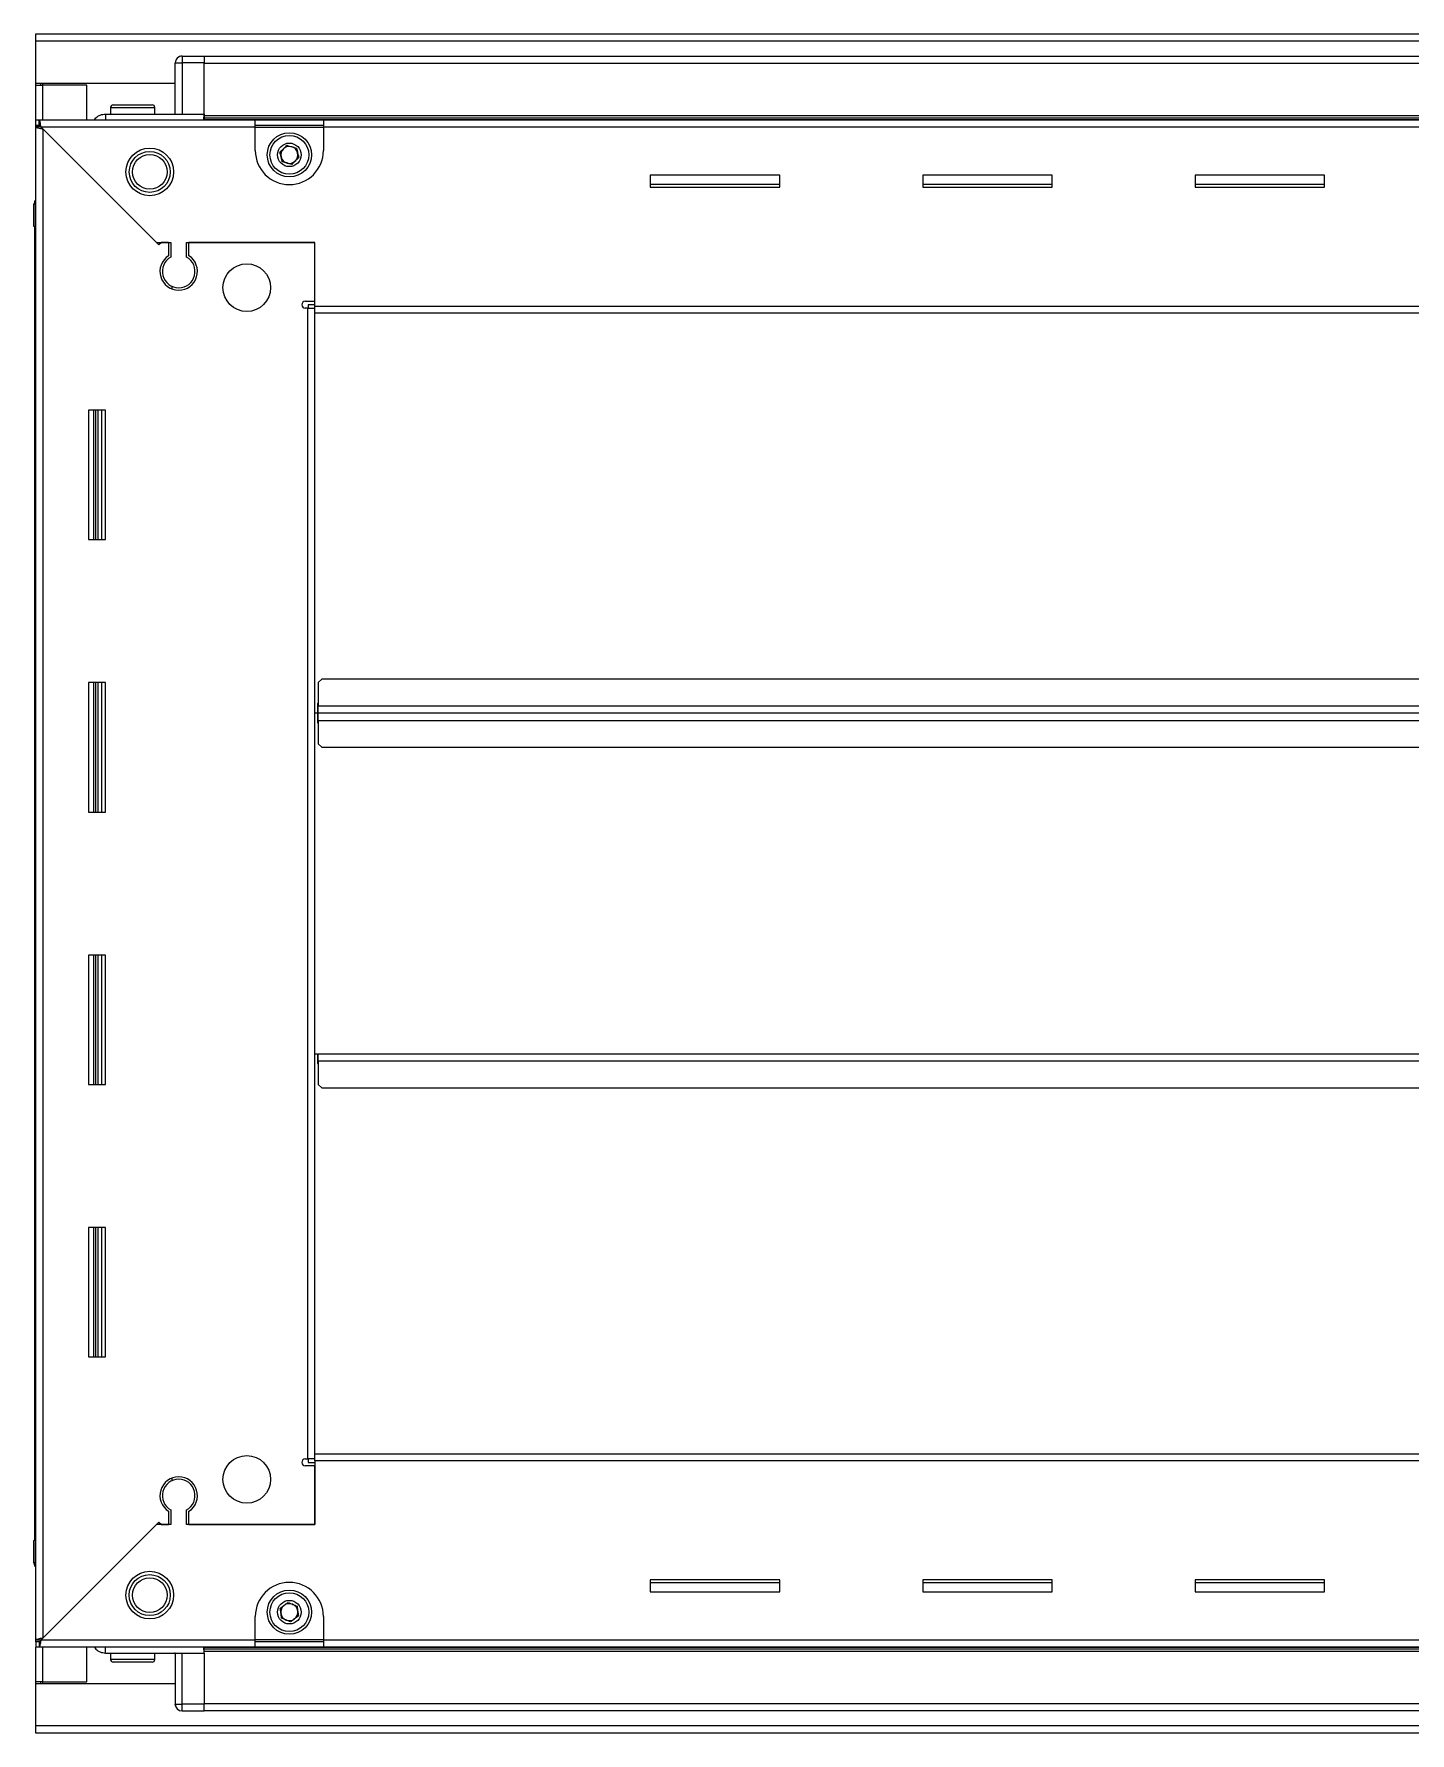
# Model space of a CAD drawing. Header units: millimetres. Extents: x 1315 to 4531, y 427 to 1635.
# Drawn here: x 3255.2 to 3659.3, y 926.8 to 1425.8 of the extents above; entities that cross this region are included whole.
import ezdxf

# ---------------------------------------------------------------- set-up
doc = ezdxf.new("R2010")
doc.units = ezdxf.units.MM

msp = doc.modelspace()

# ---------------------------------------------------------------- linework, layer by layer
at = {"color": 7, "linetype": 'Continuous', "lineweight": 25}
for p, q in [((3255.69, 1425.82), (4454.69, 1425.82)), ((3255.69, 1423.72), (3255.69, 1425.82)), ((3255.69, 1411.32), (3255.69, 1423.72)), ((3296.69, 1402.32), (3296.69, 1417.32)), ((3297.36, 1418.82), (3297.36, 1418.82)), ((3298.69, 1419.32), (3305.19, 1419.32)), ((3298.69, 1419.32), (3305.19, 1419.32)), ((3305.19, 1419.32), (3305.19, 1419.32)), ((3305.19, 1419.32), (3305.19, 1419.32)), ((3305.19, 1419.32), (3305.19, 1417.32)), ((4405.19, 1419.17), (3305.19, 1419.17)), ((3305.19, 1402.32), (3305.19, 1417.32)), ((3296.69, 1411.32), (3255.69, 1411.32)), ((3255.69, 1410.82), (3255.69, 1411.32)), ((3255.69, 1400.57), (3255.69, 1410.82)), ((3255.69, 1410.82), (3257.79, 1410.82)), ((3257.19, 1410.82), (3257.19, 1411.32)), ((3270.69, 1410.82), (3257.79, 1410.82)), ((3270.69, 1400.57), (3270.69, 1410.82)), ((3276.19, 1402.32), (3305.19, 1402.32)), ((3277.69, 1404.22), (3277.69, 1402.32)), ((3278.49, 1405.02), (3289.89, 1405.02)), ((3290.69, 1402.32), (3290.69, 1404.22)), ((3305.11, 1400.57), (3305.19, 1402.29)), ((3305.19, 1402.32), (3305.19, 1401.82)), ((3255.69, 1399.07), (3255.69, 1400.57)), ((3255.69, 1400.57), (3256.69, 1400.57)), ((3255.69, 1398.57), (3255.69, 1399.07)), ((3255.69, 1399.07), (3256.69, 1399.07)), ((3255.69, 954.07), (3255.69, 1398.57)), ((3257.19, 1398.57), (3255.69, 1398.57)), ((3256.69, 1400.57), (3320.19, 1400.57)), ((3256.69, 1399.07), (3256.69, 1400.57)), ((3257.29, 1398.47), (3291.19, 1364.57)), ((3291.89, 1363.87), (3257.79, 1397.97)), ((3305.19, 1401.17), (4405.19, 1401.17)), ((3320.19, 1398.47), (3320.19, 1400.57)), ((3320.19, 1400.57), (3340.19, 1400.57)), ((3320.19, 1399.07), (3340.19, 1399.07)), ((3320.19, 1391.57), (3320.19, 1398.47)), ((3340.19, 1400.57), (3340.19, 1398.47)), ((3340.19, 1400.57), (4370.19, 1400.57)), ((3340.19, 1398.47), (3340.19, 1391.57)), ((3474.19, 1384.32), (3436.19, 1384.32)), ((3436.19, 1384.32), (3436.19, 1380.82)), ((3474.19, 1380.82), (3474.19, 1384.32)), ((3554.19, 1384.32), (3516.19, 1384.32)), ((3516.19, 1384.32), (3516.19, 1380.82)), ((3554.19, 1380.82), (3554.19, 1384.32)), ((3634.19, 1384.32), (3596.19, 1384.32)), ((3596.19, 1384.32), (3596.19, 1380.82)), ((3634.19, 1380.82), (3634.19, 1384.32)), ((3474.19, 1381.57), (3436.19, 1381.57)), ((3436.19, 1380.82), (3474.19, 1380.82)), ((3554.19, 1381.57), (3516.19, 1381.57)), ((3516.19, 1380.82), (3554.19, 1380.82)), ((3634.19, 1381.57), (3596.19, 1381.57)), ((3596.19, 1380.82), (3634.19, 1380.82)), ((3255.19, 1375.82), (3255.19, 1369.32)), ((3255.19, 1369.32), (3255.19, 1375.82)), ((3255.19, 1369.32), (3255.19, 1369.32)), ((3255.69, 1369.32), (3255.19, 1369.32)), ((3255.34, 1369.32), (3255.34, 983.32)), ((3291.19, 1364.57), (3295.39, 1364.57)), ((3292.59, 1364.57), (3291.89, 1363.87)), ((3294.69, 1364.57), (3292.59, 1364.57)), ((3294.69, 1364.57), (3294.69, 1360.68)), ((3295.39, 1364.57), (3295.39, 1360.29)), ((3299.99, 1364.57), (3337.69, 1364.57)), ((3299.99, 1360.29), (3299.99, 1364.57)), ((3300.69, 1360.68), (3300.69, 1364.57)), ((3337.69, 1364.57), (3300.69, 1364.57)), ((3337.69, 1345.92), (3337.69, 1364.57)), ((3337.69, 1347.32), (3337.69, 1364.57)), ((3295.69, 1351.71), (3295.69, 1350.95)), ((3334.84, 1347.32), (3337.69, 1347.32)), ((3335.59, 1345.32), (3334.84, 1345.32)), ((3335.59, 1345.32), (3337.69, 1345.32)), ((3337.69, 1346.32), (3335.69, 1346.32)), ((3335.69, 1346.32), (3335.69, 1345.32)), ((3337.69, 1343.82), (3337.69, 1345.92)), ((4372.69, 1343.82), (3337.69, 1343.82)), ((3337.69, 1008.82), (3337.69, 1343.82)), ((3276.19, 1315.32), (3271.19, 1315.32)), ((3271.19, 1315.32), (3271.19, 1277.32)), ((3273.34, 1277.32), (3273.34, 1315.32)), ((3275.13, 1277.32), (3275.13, 1315.32)), ((3275.16, 1277.32), (3275.16, 1315.32)), ((3276.19, 1277.32), (3276.19, 1315.32)), ((3271.19, 1277.32), (3276.19, 1277.32)), ((3276.19, 1235.32), (3271.19, 1235.32)), ((3271.19, 1235.32), (3271.19, 1197.32)), ((3273.34, 1197.32), (3273.34, 1235.32)), ((3275.13, 1197.32), (3275.13, 1235.32)), ((3275.16, 1197.32), (3275.16, 1235.32)), ((3276.19, 1197.32), (3276.19, 1235.32)), ((3339.69, 1236.32), (3338.69, 1235.32)), ((3338.69, 1235.32), (3338.69, 1228.42)), ((4370.69, 1236.32), (3339.69, 1236.32)), ((3338.69, 1229.17), (3338.44, 1229.17)), ((3338.44, 1229.17), (3338.44, 1226.32)), ((3338.69, 1226.32), (3338.69, 1228.42)), ((3338.44, 1226.32), (3337.69, 1226.32)), ((3338.44, 1226.32), (3338.44, 1223.47)), ((3338.44, 1223.47), (3338.69, 1223.47)), ((3338.69, 1224.22), (3338.69, 1226.32)), ((4371.69, 1226.32), (3338.69, 1226.32)), ((3338.69, 1224.22), (3338.69, 1217.32)), ((3338.69, 1217.32), (3339.69, 1216.32)), ((3339.69, 1216.32), (4370.69, 1216.32)), ((3271.19, 1197.32), (3276.19, 1197.32)), ((3276.19, 1155.32), (3271.19, 1155.32)), ((3271.19, 1155.32), (3271.19, 1117.32)), ((3273.34, 1117.32), (3273.34, 1155.32)), ((3275.13, 1117.32), (3275.13, 1155.32)), ((3275.16, 1117.32), (3275.16, 1155.32)), ((3276.19, 1117.32), (3276.19, 1155.32)), ((3337.69, 1126.32), (3338.44, 1126.32)), ((3338.44, 1126.32), (3338.44, 1123.47)), ((3338.44, 1123.47), (3338.69, 1123.47)), ((3338.69, 1124.22), (3338.69, 1126.32)), ((3338.69, 1126.32), (4371.69, 1126.32)), ((3338.69, 1124.22), (3338.69, 1117.32)), ((3271.19, 1117.32), (3276.19, 1117.32)), ((3338.69, 1117.32), (3339.69, 1116.32)), ((3339.69, 1116.32), (4370.69, 1116.32)), ((3276.19, 1075.32), (3271.19, 1075.32)), ((3271.19, 1075.32), (3271.19, 1037.32)), ((3273.34, 1037.32), (3273.34, 1075.32)), ((3275.13, 1037.32), (3275.13, 1075.32)), ((3275.16, 1037.32), (3275.16, 1075.32)), ((3276.19, 1037.32), (3276.19, 1075.32)), ((3271.19, 1037.32), (3276.19, 1037.32)), ((3337.69, 1006.72), (3337.69, 1008.82)), ((3337.69, 1008.82), (4372.69, 1008.82)), ((3334.84, 1007.32), (3335.59, 1007.32)), ((3337.69, 1005.32), (3334.84, 1005.32)), ((3337.69, 1007.32), (3335.59, 1007.32)), ((3335.69, 1007.32), (3335.69, 1006.32)), ((3335.69, 1006.32), (3337.69, 1006.32)), ((3337.69, 1006.72), (3337.69, 988.07)), ((3337.69, 988.07), (3337.69, 1005.32)), ((3295.69, 1001.7), (3295.69, 1000.94)), ((3291.19, 988.07), (3257.29, 954.17)), ((3257.79, 954.67), (3291.89, 988.77)), ((3295.39, 988.07), (3291.19, 988.07)), ((3291.89, 988.77), (3292.59, 988.07)), ((3292.59, 988.07), (3294.69, 988.07)), ((3294.69, 991.96), (3294.69, 988.07)), ((3295.39, 992.36), (3295.39, 988.07)), ((3299.99, 988.07), (3299.99, 992.36)), ((3337.69, 988.07), (3299.99, 988.07)), ((3300.69, 988.07), (3300.69, 991.96)), ((3300.69, 988.07), (3337.69, 988.07)), ((3255.19, 976.82), (3255.19, 983.32)), ((3255.19, 983.32), (3255.19, 983.32)), ((3255.19, 983.32), (3255.19, 983.32)), ((3255.19, 983.32), (3255.19, 976.82)), ((3255.69, 983.32), (3255.19, 983.32)), ((3255.69, 975.5), (3255.69, 975.5)), ((3474.19, 971.82), (3436.19, 971.82)), ((3436.19, 971.82), (3436.19, 968.32)), ((3436.19, 971.07), (3474.19, 971.07)), ((3436.19, 968.32), (3474.19, 968.32)), ((3474.19, 968.32), (3474.19, 971.82)), ((3554.19, 971.82), (3516.19, 971.82)), ((3516.19, 971.82), (3516.19, 968.32)), ((3516.19, 971.07), (3554.19, 971.07)), ((3516.19, 968.32), (3554.19, 968.32)), ((3554.19, 968.32), (3554.19, 971.82)), ((3634.19, 971.82), (3596.19, 971.82)), ((3596.19, 971.82), (3596.19, 968.32)), ((3596.19, 971.07), (3634.19, 971.07)), ((3596.19, 968.32), (3634.19, 968.32)), ((3634.19, 968.32), (3634.19, 971.82)), ((3320.19, 954.17), (3320.19, 961.07)), ((3340.19, 961.07), (3340.19, 954.17)), ((3255.69, 953.57), (3255.69, 954.07)), ((3257.19, 954.07), (3255.69, 954.07)), ((3255.69, 953.57), (3255.69, 952.07)), ((3256.69, 953.57), (3255.69, 953.57)), ((3256.69, 953.57), (3256.69, 952.07)), ((3320.19, 952.07), (3320.19, 954.17)), ((3340.19, 953.57), (3320.19, 953.57)), ((3340.19, 954.17), (3340.19, 952.07)), ((3255.69, 941.82), (3255.69, 952.07)), ((3256.69, 952.07), (3255.69, 952.07)), ((3320.19, 952.07), (3256.69, 952.07)), ((3270.69, 941.82), (3270.69, 952.07)), ((3276.19, 950.32), (3305.19, 950.32)), ((3277.69, 950.32), (3277.69, 948.42)), ((3290.69, 948.42), (3290.69, 950.32)), ((3296.69, 950.32), (3296.69, 935.32)), ((3305.19, 950.36), (3305.11, 952.07)), ((4405.19, 951.47), (3305.19, 951.47)), ((3305.19, 950.32), (3305.19, 950.82)), ((3305.19, 950.32), (3305.19, 935.32)), ((3340.19, 952.07), (3320.19, 952.07)), ((4370.19, 952.07), (3340.19, 952.07)), ((3282.26, 947.62), (3278.49, 947.62)), ((3289.89, 947.62), (3282.26, 947.62)), ((3257.79, 941.82), (3255.69, 941.82)), ((3255.69, 941.32), (3255.69, 941.82)), ((3255.69, 928.92), (3255.69, 941.32)), ((3255.69, 941.32), (3296.69, 941.32)), ((3257.19, 941.32), (3257.19, 941.82)), ((3257.79, 941.82), (3270.69, 941.82)), ((3296.69, 935.32), (3296.69, 935.32)), ((3298.69, 933.32), (3305.19, 933.32)), ((3298.69, 933.32), (3305.19, 933.32)), ((3305.19, 933.32), (3305.19, 935.32)), ((3305.19, 933.47), (4405.19, 933.47)), ((3305.19, 933.32), (3305.19, 933.32)), ((3255.69, 926.82), (3255.69, 928.92)), ((4454.69, 926.82), (3255.69, 926.82))]:
    msp.add_line(p, q, dxfattribs=at)
at = {"color": 8, "linetype": 'Continuous', "lineweight": 18}
for p, q in [((4454.69, 1423.72), (3255.69, 1423.72)), ((3296.69, 1417.32), (3298.69, 1417.32)), ((3298.69, 1419.32), (3298.69, 1417.32)), ((3298.69, 1417.32), (3298.69, 1402.32)), ((3305.19, 1417.32), (3298.69, 1417.32)), ((4405.19, 1417.17), (3305.19, 1417.17)), ((3257.79, 1410.82), (3257.79, 1411.32)), ((3257.79, 1400.57), (3257.79, 1410.82)), ((3277.69, 1404.22), (3290.69, 1404.22)), ((3320.19, 1398.47), (3257.29, 1398.47)), ((3257.79, 1397.97), (3257.79, 954.67)), ((4405.19, 1401.82), (3305.19, 1401.82)), ((4405.19, 1400.59), (3305.19, 1400.59)), ((3320.19, 1398.47), (3340.19, 1398.47)), ((4370.19, 1398.47), (3340.19, 1398.47)), ((3255.69, 1375.82), (3255.19, 1375.82)), ((3335.59, 1007.32), (3335.59, 1345.32)), ((3337.69, 1345.92), (4372.69, 1345.92)), ((3272.69, 1315.32), (3272.69, 1277.32)), ((3273.92, 1315.32), (3273.92, 1277.32)), ((3272.69, 1235.32), (3272.69, 1197.32)), ((3273.92, 1235.32), (3273.92, 1197.32)), ((4371.69, 1228.42), (3338.69, 1228.42)), ((3338.69, 1224.22), (4371.69, 1224.22)), ((3272.69, 1155.32), (3272.69, 1117.32)), ((3273.92, 1155.32), (3273.92, 1117.32)), ((3338.69, 1124.22), (4371.69, 1124.22)), ((3272.69, 1075.32), (3272.69, 1037.32)), ((3273.92, 1075.32), (3273.92, 1037.32)), ((4372.69, 1006.72), (3337.69, 1006.72)), ((3255.69, 976.82), (3255.19, 976.82)), ((3257.29, 954.17), (3320.19, 954.17)), ((3340.19, 954.17), (3320.19, 954.17)), ((3340.19, 954.17), (4370.19, 954.17)), ((3257.79, 941.82), (3257.79, 952.07)), ((3281.99, 948.42), (3277.69, 948.42)), ((3290.69, 948.42), (3281.99, 948.42)), ((3298.69, 935.32), (3298.69, 950.32)), ((3305.19, 952.06), (4405.19, 952.06)), ((3305.19, 950.82), (4405.19, 950.82)), ((3257.79, 941.32), (3257.79, 941.82)), ((3296.69, 935.32), (3298.69, 935.32)), ((3298.69, 933.32), (3298.69, 935.32)), ((3305.19, 935.32), (3298.69, 935.32)), ((3305.19, 935.47), (4405.19, 935.47)), ((4454.69, 928.92), (3255.69, 928.92))]:
    msp.add_line(p, q, dxfattribs=at)
at = {"color": 7, "linetype": 'Continuous', "lineweight": 25, "flags": 128}
msp.add_lwpolyline([(3296.83, 934.57), (3296.72, 934.93), (3296.69, 935.32)], dxfattribs=at)
at = {"color": 7, "linetype": 'Continuous', "lineweight": 25}
for centre, radius in [((3289.19, 1385.32), 7), ((3330.19, 1390.32), 6.5), ((3330.19, 1390.32), 3.46), ((3289.19, 1385.32), 6.02), ((3289.19, 1385.32), 5.1), ((3317.69, 1351.32), 7), ((3317.69, 1001.32), 7), ((3289.19, 967.32), 7), ((3289.19, 967.32), 6.03), ((3289.19, 967.32), 5.1), ((3330.19, 962.32), 6.5), ((3330.19, 962.32), 3.46)]:
    msp.add_circle(centre, radius, dxfattribs=at)
at = {"color": 8, "linetype": 'Continuous', "lineweight": 18}
for centre in [(3330.19, 1390.32), (3330.19, 962.32)]:
    msp.add_circle(centre, 5.7, dxfattribs=at)
at = {"color": 7, "linetype": 'Continuous', "lineweight": 25}
for centre, radius, start, end in [((3298.69, 1417.32), 2, 90, 180), ((3298.69, 1417.32), 2, 90, 131.4096), ((3278.49, 1404.22), 0.8, 90, 180), ((3289.89, 1404.22), 0.8, 0, 90), ((3296.49, 1402.52), 0.2, 270, 0), ((3330.19, 1390.32), 2.5, 74.0156, 134.0156), ((3330.19, 1390.32), 2.5, 14.0156, 74.0156), ((3330.19, 1391.57), 10, 180, 270), ((3330.19, 1390.32), 2.5, 134.0156, 194.0156), ((3330.19, 1390.32), 2.5, 194.0156, 254.0156), ((3330.19, 1390.32), 2.5, 254.0156, 314.0156), ((3330.19, 1391.57), 10, 270, 0), ((3330.19, 1390.32), 2.5, 314.0156, 14.0156), ((3257.19, 1375.82), 2, 138.5904, 180), ((3297.69, 1356.07), 5.5, 123.0557, 56.9443), ((3297.69, 1356.07), 4.8, 118.631, 61.369), ((3334.84, 1346.32), 1, 90, 270), ((3334.84, 1006.32), 1, 90, 270), ((3297.69, 996.57), 5.5, 303.0557, 236.9443), ((3297.69, 996.57), 4.8, 298.631, 241.369), ((3257.19, 976.82), 2, 180, 199.5667), ((3257.19, 976.82), 2, 180, 221.3942), ((3257.19, 976.82), 2, 213.7845, 221.4096), ((3330.19, 961.07), 10, 90, 180), ((3330.19, 961.07), 10, 0, 90), ((3330.19, 962.32), 2.5, 127.474, 187.474), ((3330.19, 962.32), 2.5, 67.474, 127.474), ((3330.19, 962.32), 2.5, 7.474, 67.474), ((3330.19, 962.32), 2.5, 187.474, 247.474), ((3330.19, 962.32), 2.5, 247.474, 307.474), ((3330.19, 962.32), 2.5, 307.474, 7.474), ((3278.49, 948.42), 0.8, 180, 270), ((3289.89, 948.42), 0.8, 270, 0), ((3296.49, 950.12), 0.2, 0, 90), ((3298.69, 935.32), 2, 180, 270)]:
    msp.add_arc(centre, radius, start, end, dxfattribs=at)
for points, knots in [([(3272.97, 1400.57), (3273.09, 1400.77), (3273.48, 1401.42), (3274.63, 1402.13), (3275.67, 1402.26), (3276.19, 1402.32)], [0, 0, 0, 0, 0.18225, 0.591125, 1, 1, 1, 1]), ([(3305.19, 1402.32), (3305.19, 1402.29), (3305.19, 1402.21), (3305.19, 1401.59), (3305.19, 1401.01), (3305.19, 1400.62), (3305.19, 1400.59)], [0, 0, 0, 0, 0.3242788, 0.6485576, 0.9728365, 1, 1, 1, 1]), ([(3255.69, 1398.57), (3255.71, 1398.53), (3255.76, 1398.44), (3256.16, 1398.3), (3256.72, 1398.17), (3257.3, 1398.06), (3257.66, 1398), (3257.79, 1397.97)], [0, 0, 0, 0, 0.230255, 0.448522, 0.666786, 0.88505, 1, 1, 1, 1]), ([(3257.29, 1398.47), (3257.24, 1398.73), (3257.15, 1399.22), (3257.02, 1399.86), (3256.89, 1400.33), (3256.78, 1400.55), (3256.71, 1400.57), (3256.69, 1400.57)], [0, 0, 0, 0, 0.2302553, 0.4485219, 0.6667858, 0.8850496, 1, 1, 1, 1]), ([(3327.41, 1391.12), (3327.78, 1391.48), (3328.48, 1392.15), (3329.17, 1392.81), (3329.49, 1393.12)], [0, 0, 0, 0, 0.534686, 1, 1, 1, 1]), ([(3329.49, 1393.12), (3329.98, 1392.98), (3330.91, 1392.72), (3331.83, 1392.45), (3332.26, 1392.33)], [0, 0, 0, 0, 0.534686, 1, 1, 1, 1]), ([(3332.26, 1392.33), (3332.29, 1392.21), (3332.44, 1391.63), (3332.68, 1390.66), (3332.88, 1389.86), (3332.96, 1389.53)], [0, 0, 0, 0, 0.133125, 0.637099, 1, 1, 1, 1]), ([(3328.11, 1388.32), (3328.03, 1388.65), (3327.83, 1389.45), (3327.59, 1390.42), (3327.44, 1391), (3327.41, 1391.12)], [0, 0, 0, 0, 0.362901, 0.866875, 1, 1, 1, 1]), ([(3330.89, 1387.52), (3330.39, 1387.66), (3329.46, 1387.93), (3328.54, 1388.19), (3328.11, 1388.32)], [0, 0, 0, 0, 0.5346859, 1, 1, 1, 1]), ([(3332.96, 1389.53), (3332.59, 1389.17), (3331.9, 1388.5), (3331.21, 1387.83), (3330.89, 1387.52)], [0, 0, 0, 0, 0.534686, 1, 1, 1, 1]), ([(3327.52, 963.43), (3327.62, 963.51), (3328.09, 963.87), (3328.88, 964.48), (3329.54, 964.98), (3329.81, 965.19)], [0, 0, 0, 0, 0.133125, 0.637099, 1, 1, 1, 1]), ([(3327.9, 960.57), (3327.83, 961.08), (3327.7, 962.03), (3327.58, 962.99), (3327.52, 963.43)], [0, 0, 0, 0, 0.534686, 1, 1, 1, 1]), ([(3329.81, 965.19), (3330.29, 964.99), (3331.18, 964.62), (3332.06, 964.25), (3332.48, 964.08)], [0, 0, 0, 0, 0.5346859, 1, 1, 1, 1]), ([(3332.48, 964.08), (3332.54, 963.57), (3332.67, 962.61), (3332.79, 961.66), (3332.85, 961.22)], [0, 0, 0, 0, 0.534686, 1, 1, 1, 1]), ([(3330.56, 959.46), (3330.09, 959.66), (3329.19, 960.03), (3328.31, 960.4), (3327.9, 960.57)], [0, 0, 0, 0, 0.534686, 1, 1, 1, 1]), ([(3332.85, 961.22), (3332.58, 961.01), (3331.93, 960.51), (3331.14, 959.9), (3330.66, 959.54), (3330.56, 959.46)], [0, 0, 0, 0, 0.3629006, 0.8668753, 1, 1, 1, 1]), ([(3257.79, 954.67), (3257.53, 954.63), (3257.04, 954.54), (3256.4, 954.4), (3255.93, 954.27), (3255.71, 954.16), (3255.69, 954.1), (3255.69, 954.07)], [0, 0, 0, 0, 0.230255, 0.448522, 0.666786, 0.88505, 1, 1, 1, 1]), ([(3256.69, 952.07), (3256.73, 952.1), (3256.82, 952.15), (3256.96, 952.55), (3257.09, 953.1), (3257.2, 953.68), (3257.26, 954.05), (3257.29, 954.17)], [0, 0, 0, 0, 0.230255, 0.448522, 0.666786, 0.88505, 1, 1, 1, 1]), ([(3272.97, 952.07), (3273.09, 951.87), (3273.48, 951.22), (3274.63, 950.51), (3275.67, 950.39), (3276.19, 950.32)], [0, 0, 0, 0, 0.18225, 0.591125, 1, 1, 1, 1]), ([(3305.19, 950.32), (3305.19, 950.36), (3305.19, 950.44), (3305.19, 951.05), (3305.19, 951.63), (3305.19, 952.03), (3305.19, 952.06)], [0, 0, 0, 0, 0.324279, 0.648558, 0.972836, 1, 1, 1, 1])]:
    msp.add_open_spline(points, degree=3, knots=knots, dxfattribs=at)
at = {"color": 8, "linetype": 'Continuous', "lineweight": 18}
for points, knots in [([(3276.19, 1402.32), (3276.19, 1402.28), (3276.19, 1402.2), (3276.19, 1401.77), (3276.19, 1401.31), (3276.19, 1400.9), (3276.19, 1400.63), (3276.19, 1400.57)], [0, 0, 0, 0, 0.359753, 0.553414, 0.751185, 0.948956, 1, 1, 1, 1]), ([(3276.19, 950.32), (3276.19, 950.37), (3276.19, 950.44), (3276.19, 950.88), (3276.19, 951.33), (3276.19, 951.75), (3276.19, 952.02), (3276.19, 952.07)], [0, 0, 0, 0, 0.3597529, 0.5534142, 0.7511852, 0.9489563, 1, 1, 1, 1])]:
    msp.add_open_spline(points, degree=3, knots=knots, dxfattribs=at)
at = {"color": 7, "linetype": 'Continuous', "lineweight": 25}
for points in [[(3257.29, 1398.47), (3257.24, 1398.55), (3257.14, 1398.71), (3256.99, 1398.91), (3256.84, 1399.05), (3256.74, 1399.06), (3256.69, 1399.07)], [(3257.19, 1398.57), (3257.2, 1398.52), (3257.21, 1398.42), (3257.35, 1398.27), (3257.55, 1398.12), (3257.71, 1398.02), (3257.79, 1397.97)], [(3256.69, 953.57), (3256.74, 953.58), (3256.84, 953.6), (3256.99, 953.74), (3257.14, 953.94), (3257.24, 954.09), (3257.29, 954.17)], [(3257.79, 954.67), (3257.71, 954.62), (3257.55, 954.52), (3257.35, 954.37), (3257.21, 954.22), (3257.2, 954.12), (3257.19, 954.07)]]:
    msp.add_open_spline(points, degree=3, dxfattribs=at)

doc.saveas('drawing.dxf')
